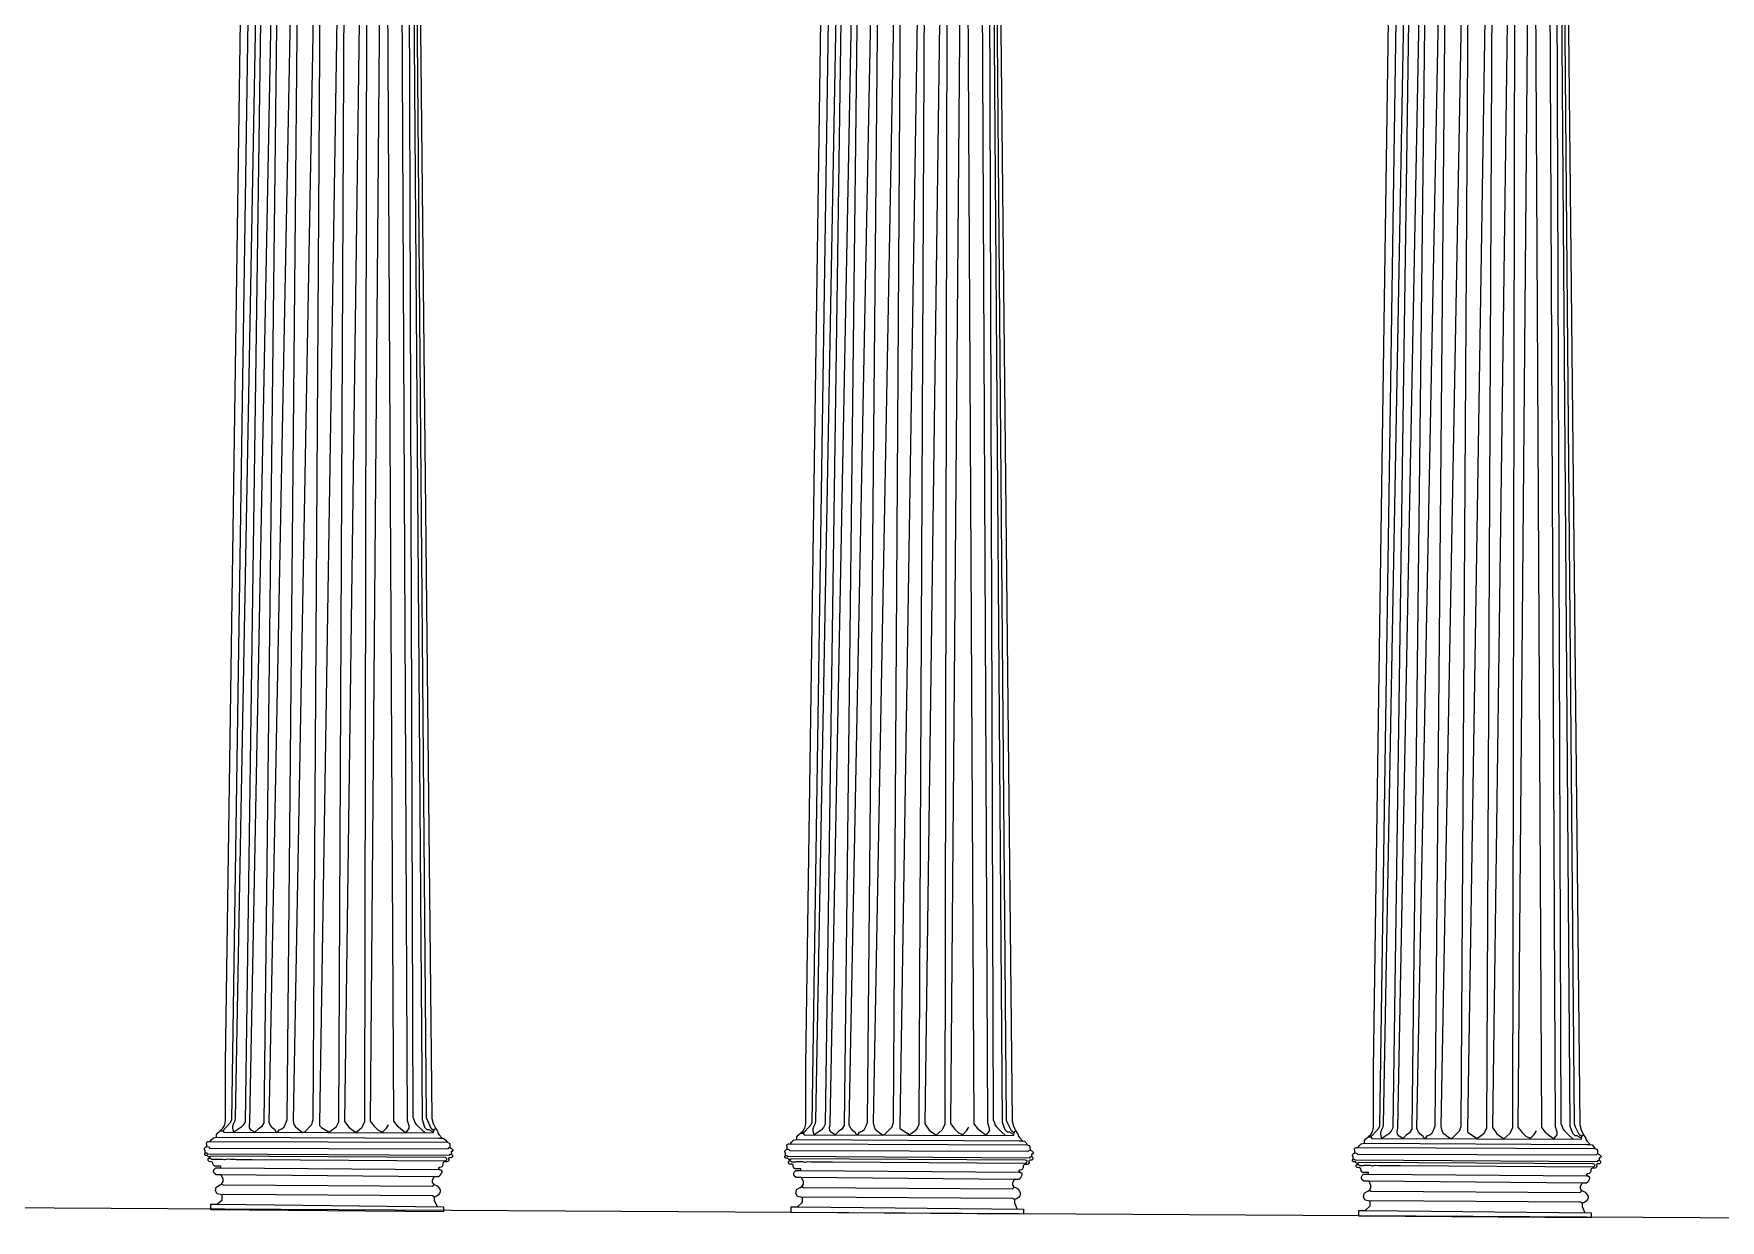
# Model space of a CAD drawing. Header units: millimetres. Extents: x 245 to 515, y 87 to 339.
# Drawn here: x 384.42 to 423.54, y 194.18 to 221.7 of the extents above; entities that cross this region are included whole.
import ezdxf

# ---------------------------------------------------------------- set-up
doc = ezdxf.new("R2010")
doc.units = ezdxf.units.MM
doc.layers.add('çziigi', color=10, linetype='Continuous')

msp = doc.modelspace()

# ---------------------------------------------------------------- linework, layer by layer
at = {"layer": 'çziigi'}
for p, q in [((388.869, 197.836), (389.343, 230.596)), ((389.515, 230.542), (389.012, 196.5)), ((389.103, 196.545), (389.731, 230.621)), ((389.804, 230.628), (389.323, 196.468)), ((389.435, 196.461), (390.088, 230.611)), ((390.152, 230.62), (389.758, 196.442)), ((389.88, 196.448), (390.542, 230.614)), ((390.302, 196.518), (390.609, 230.619)), ((391.055, 230.608), (390.436, 196.497)), ((390.901, 196.507), (391.116, 230.611)), ((391.582, 230.575), (391.054, 196.426)), ((391.5, 196.466), (391.663, 230.556)), ((392.085, 230.565), (391.634, 196.474)), ((392.105, 196.468), (392.161, 230.559)), ((392.511, 230.57), (392.224, 196.483)), ((392.586, 230.563), (392.769, 196.478)), ((393.093, 196.491), (392.929, 230.559)), ((393.1, 230.549), (393.218, 196.573)), ((393.176, 230.561), (393.428, 196.517)), ((393.53, 196.554), (393.246, 230.557)), ((393.305, 230.565), (393.654, 196.538)), ((402.329, 197.777), (402.803, 230.537)), ((402.976, 230.483), (402.472, 196.441)), ((402.564, 196.486), (403.191, 230.562)), ((403.264, 230.569), (402.783, 196.409)), ((402.895, 196.402), (403.548, 230.552)), ((403.612, 230.561), (403.219, 196.383)), ((403.34, 196.389), (404.002, 230.555)), ((403.763, 196.459), (404.07, 230.56)), ((404.515, 230.549), (403.897, 196.438)), ((404.362, 196.448), (404.576, 230.552)), ((405.043, 230.516), (404.514, 196.367)), ((404.961, 196.407), (405.123, 230.497)), ((405.546, 230.506), (405.095, 196.415)), ((405.565, 196.409), (405.621, 230.5)), ((405.971, 230.511), (405.684, 196.424)), ((406.046, 230.504), (406.229, 196.419)), ((406.554, 196.432), (406.389, 230.5)), ((406.561, 230.49), (406.678, 196.514)), ((406.636, 230.502), (406.888, 196.458)), ((406.99, 196.495), (406.707, 230.498)), ((406.766, 230.506), (407.114, 196.479)), ((415.497, 197.692), (415.971, 230.452)), ((415.731, 196.401), (416.359, 230.477)), ((416.432, 230.485), (415.951, 196.324)), ((416.063, 196.317), (416.715, 230.467)), ((416.78, 230.476), (416.386, 196.298)), ((416.508, 196.304), (417.169, 230.47)), ((416.93, 196.374), (417.237, 230.475)), ((417.683, 230.464), (417.064, 196.353)), ((417.529, 196.363), (417.744, 230.467)), ((418.21, 230.431), (417.681, 196.282)), ((416.143, 230.398), (415.64, 196.356)), ((418.128, 196.322), (418.29, 230.413)), ((418.713, 230.422), (418.262, 196.33)), ((418.733, 196.324), (418.789, 230.415)), ((419.139, 230.426), (418.851, 196.339)), ((419.214, 230.419), (419.397, 196.334)), ((419.721, 196.347), (419.557, 230.415)), ((419.728, 230.405), (419.846, 196.429)), ((419.804, 230.417), (420.056, 196.373)), ((420.158, 196.41), (419.874, 230.413)), ((419.933, 230.422), (420.282, 196.394)), ((388.869, 196.5), (388.869, 197.836)), ((402.329, 196.441), (402.329, 197.777)), ((415.497, 196.356), (415.497, 197.692)), ((388.971, 196.43), (388.807, 196.259)), ((388.848, 196.377), (388.863, 196.438)), ((388.863, 196.438), (388.869, 196.5)), ((389.012, 196.5), (388.971, 196.43)), ((389.038, 196.37), (389.062, 196.431)), ((389.062, 196.431), (389.095, 196.492)), ((389.095, 196.492), (389.103, 196.545)), ((389.323, 196.468), (389.279, 196.389)), ((389.423, 196.383), (389.435, 196.461)), ((389.758, 196.442), (389.705, 196.349)), ((389.913, 196.379), (389.88, 196.448)), ((390.233, 196.351), (390.27, 196.431)), ((390.27, 196.431), (390.302, 196.518)), ((390.436, 196.497), (390.454, 196.402)), ((390.454, 196.402), (390.491, 196.347)), ((390.707, 196.236), (390.872, 196.405)), ((390.872, 196.405), (390.889, 196.463)), ((390.889, 196.463), (390.901, 196.507)), ((391.054, 196.426), (391.054, 196.38)), ((391.447, 196.355), (391.5, 196.466)), ((391.634, 196.474), (391.735, 196.332)), ((392.034, 196.336), (392.105, 196.468)), ((392.224, 196.483), (392.32, 196.362)), ((392.602, 196.318), (392.649, 196.396)), ((392.769, 196.478), (392.852, 196.369)), ((393.13, 196.37), (393.093, 196.491)), ((393.218, 196.573), (393.249, 196.499)), ((393.249, 196.499), (393.262, 196.447)), ((393.262, 196.447), (393.291, 196.404)), ((393.291, 196.404), (393.421, 196.282)), ((393.428, 196.517), (393.489, 196.344)), ((393.56, 196.486), (393.53, 196.554)), ((393.641, 196.311), (393.56, 196.486)), ((393.654, 196.538), (393.689, 196.424)), ((393.689, 196.424), (393.745, 196.305)), ((402.323, 196.379), (402.329, 196.441)), ((402.472, 196.441), (402.432, 196.372)), ((402.522, 196.372), (402.556, 196.434)), ((402.556, 196.434), (402.564, 196.486)), ((402.783, 196.409), (402.739, 196.33)), ((402.884, 196.324), (402.895, 196.402)), ((403.73, 196.372), (403.763, 196.459)), ((403.897, 196.438), (403.914, 196.343)), ((404.333, 196.346), (404.349, 196.404)), ((404.349, 196.404), (404.362, 196.448)), ((404.907, 196.296), (404.961, 196.407)), ((405.095, 196.415), (405.196, 196.273)), ((405.494, 196.277), (405.565, 196.409)), ((405.684, 196.424), (405.78, 196.303)), ((406.229, 196.419), (406.312, 196.31)), ((406.591, 196.311), (406.554, 196.432)), ((406.678, 196.514), (406.709, 196.44)), ((406.709, 196.44), (406.722, 196.388)), ((406.888, 196.458), (406.949, 196.285)), ((407.02, 196.427), (406.99, 196.495)), ((407.101, 196.252), (407.02, 196.427)), ((407.114, 196.479), (407.15, 196.366)), ((415.723, 196.349), (415.731, 196.401)), ((419.846, 196.429), (419.877, 196.355)), ((420.187, 196.342), (420.158, 196.41)), ((420.282, 196.394), (420.317, 196.281)), ((388.434, 195.988), (388.443, 196)), ((388.443, 196), (388.457, 196.01)), ((388.457, 196.01), (388.474, 196.01)), ((388.474, 196.01), (394.008, 195.991)), ((388.516, 196.01), (388.539, 196.049)), ((388.539, 196.049), (388.589, 196.095)), ((388.589, 196.095), (388.661, 196.11)), ((388.661, 196.173), (388.691, 196.213)), ((388.661, 196.11), (388.661, 196.173)), ((388.661, 196.11), (393.821, 196.085)), ((388.691, 196.213), (388.745, 196.259)), ((388.745, 196.259), (388.81, 196.316)), ((388.745, 196.259), (388.807, 196.259)), ((388.807, 196.259), (388.83, 196.223)), ((388.81, 196.316), (388.848, 196.377)), ((388.83, 196.223), (393.689, 196.209)), ((389.038, 196.308), (389.038, 196.37)), ((389.061, 196.223), (389.038, 196.308)), ((389.227, 196.333), (389.061, 196.223)), ((389.279, 196.389), (389.227, 196.333)), ((389.43, 196.322), (389.423, 196.383)), ((389.469, 196.275), (389.43, 196.322)), ((389.549, 196.221), (389.469, 196.275)), ((389.627, 196.297), (389.549, 196.221)), ((389.705, 196.349), (389.627, 196.297)), ((389.964, 196.315), (389.913, 196.379)), ((390.021, 196.272), (389.964, 196.315)), ((390.049, 196.22), (390.021, 196.272)), ((390.049, 196.22), (390.093, 196.244)), ((390.093, 196.244), (390.114, 196.281)), ((390.114, 196.281), (390.179, 196.304)), ((390.179, 196.304), (390.233, 196.351)), ((390.491, 196.347), (390.659, 196.218)), ((390.659, 196.218), (390.707, 196.236)), ((391.054, 196.38), (391.095, 196.336)), ((391.095, 196.336), (391.233, 196.251)), ((391.233, 196.251), (391.259, 196.216)), ((391.259, 196.216), (391.375, 196.302)), ((391.375, 196.302), (391.447, 196.355)), ((391.735, 196.332), (391.894, 196.215)), ((391.894, 196.215), (392.034, 196.336)), ((392.32, 196.362), (392.41, 196.272)), ((392.41, 196.272), (392.512, 196.226)), ((392.512, 196.226), (392.602, 196.318)), ((392.852, 196.369), (392.962, 196.283)), ((392.962, 196.283), (393.056, 196.211)), ((393.056, 196.211), (393.13, 196.308)), ((393.13, 196.308), (393.13, 196.37)), ((393.421, 196.282), (393.504, 196.21)), ((393.489, 196.344), (393.538, 196.289)), ((393.538, 196.289), (393.585, 196.289)), ((393.585, 196.289), (393.694, 196.226)), ((393.705, 196.259), (393.641, 196.311)), ((393.689, 196.209), (393.705, 196.259)), ((393.705, 196.259), (393.721, 196.305)), ((393.721, 196.305), (393.745, 196.305)), ((393.745, 196.305), (393.777, 196.262)), ((393.777, 196.262), (393.798, 196.233)), ((393.798, 196.233), (393.798, 196.199)), ((393.798, 196.199), (393.827, 196.163)), ((393.821, 196.085), (393.896, 196.085)), ((393.827, 196.163), (393.896, 196.085)), ((393.896, 196.085), (393.942, 196.072)), ((393.942, 196.072), (393.979, 196.037)), ((393.979, 196.037), (394.008, 195.991)), ((402, 195.99), (402.049, 196.036)), ((402.049, 196.036), (402.122, 196.051)), ((402.122, 196.114), (402.151, 196.154)), ((402.122, 196.051), (402.122, 196.114)), ((402.122, 196.051), (407.282, 196.026)), ((402.151, 196.154), (402.205, 196.2)), ((402.205, 196.2), (402.271, 196.257)), ((402.205, 196.2), (402.268, 196.2)), ((402.432, 196.372), (402.268, 196.2)), ((402.268, 196.2), (402.29, 196.165)), ((402.271, 196.257), (402.308, 196.319)), ((402.29, 196.165), (407.149, 196.151)), ((402.308, 196.319), (402.323, 196.379)), ((402.498, 196.311), (402.522, 196.372)), ((402.498, 196.249), (402.498, 196.311)), ((402.521, 196.164), (402.498, 196.249)), ((402.688, 196.274), (402.521, 196.164)), ((402.739, 196.33), (402.688, 196.274)), ((402.891, 196.263), (402.884, 196.324)), ((402.93, 196.216), (402.891, 196.263)), ((403.009, 196.163), (402.93, 196.216)), ((403.087, 196.239), (403.009, 196.163)), ((403.165, 196.291), (403.087, 196.239)), ((403.219, 196.383), (403.165, 196.291)), ((403.373, 196.32), (403.34, 196.389)), ((403.424, 196.256), (403.373, 196.32)), ((403.481, 196.213), (403.424, 196.256)), ((403.509, 196.161), (403.481, 196.213)), ((403.509, 196.161), (403.553, 196.185)), ((403.553, 196.185), (403.575, 196.223)), ((403.575, 196.223), (403.639, 196.245)), ((403.639, 196.245), (403.694, 196.292)), ((403.694, 196.292), (403.73, 196.372)), ((403.914, 196.343), (403.951, 196.289)), ((403.951, 196.289), (404.12, 196.159)), ((404.12, 196.159), (404.167, 196.177)), ((404.167, 196.177), (404.333, 196.346)), ((404.514, 196.367), (404.514, 196.321)), ((404.514, 196.321), (404.555, 196.277)), ((404.555, 196.277), (404.694, 196.192)), ((404.694, 196.192), (404.719, 196.158)), ((404.719, 196.158), (404.836, 196.243)), ((404.836, 196.243), (404.907, 196.296)), ((405.196, 196.273), (405.354, 196.156)), ((405.354, 196.156), (405.494, 196.277)), ((405.78, 196.303), (405.87, 196.213)), ((405.87, 196.213), (405.972, 196.167)), ((405.972, 196.167), (406.062, 196.259)), ((406.062, 196.259), (406.109, 196.337)), ((406.312, 196.31), (406.423, 196.225)), ((406.423, 196.225), (406.517, 196.152)), ((406.517, 196.152), (406.591, 196.249)), ((406.591, 196.249), (406.591, 196.311)), ((406.722, 196.388), (406.752, 196.345)), ((406.752, 196.345), (406.881, 196.223)), ((406.881, 196.223), (406.964, 196.151)), ((406.949, 196.285), (406.998, 196.23)), ((406.998, 196.23), (407.045, 196.23)), ((407.045, 196.23), (407.155, 196.167)), ((407.165, 196.2), (407.101, 196.252)), ((407.149, 196.151), (407.165, 196.2)), ((407.15, 196.366), (407.206, 196.246)), ((407.165, 196.2), (407.181, 196.246)), ((407.181, 196.246), (407.206, 196.246)), ((407.206, 196.246), (407.237, 196.203)), ((407.237, 196.203), (407.259, 196.174)), ((407.259, 196.174), (407.259, 196.141)), ((407.259, 196.141), (407.287, 196.104)), ((407.282, 196.026), (407.356, 196.026)), ((407.287, 196.104), (407.356, 196.026)), ((407.356, 196.026), (407.403, 196.013)), ((407.403, 196.013), (407.439, 195.978)), ((415.289, 196.03), (415.319, 196.069)), ((415.289, 195.966), (415.289, 196.03)), ((415.319, 196.069), (415.372, 196.115)), ((415.372, 196.115), (415.438, 196.172)), ((415.372, 196.115), (415.435, 196.115)), ((415.599, 196.287), (415.435, 196.115)), ((415.435, 196.115), (415.458, 196.08)), ((415.438, 196.172), (415.476, 196.234)), ((415.458, 196.08), (420.317, 196.066)), ((415.476, 196.234), (415.491, 196.295)), ((415.491, 196.295), (415.497, 196.356)), ((415.64, 196.356), (415.599, 196.287)), ((415.666, 196.226), (415.69, 196.287)), ((415.666, 196.164), (415.666, 196.226)), ((415.689, 196.079), (415.666, 196.164)), ((415.855, 196.189), (415.689, 196.079)), ((415.69, 196.287), (415.723, 196.349)), ((415.907, 196.246), (415.855, 196.189)), ((415.951, 196.324), (415.907, 196.246)), ((416.051, 196.239), (416.063, 196.317)), ((416.058, 196.179), (416.051, 196.239)), ((416.097, 196.131), (416.058, 196.179)), ((416.177, 196.078), (416.097, 196.131)), ((416.254, 196.154), (416.177, 196.078)), ((416.333, 196.206), (416.254, 196.154)), ((416.386, 196.298), (416.333, 196.206)), ((416.541, 196.235), (416.508, 196.304)), ((416.592, 196.171), (416.541, 196.235)), ((416.649, 196.128), (416.592, 196.171)), ((416.677, 196.076), (416.649, 196.128)), ((416.677, 196.076), (416.721, 196.1)), ((416.721, 196.1), (416.742, 196.138)), ((416.742, 196.138), (416.807, 196.16)), ((416.807, 196.16), (416.861, 196.207)), ((416.861, 196.207), (416.898, 196.288)), ((416.898, 196.288), (416.93, 196.374)), ((417.064, 196.353), (417.082, 196.258)), ((417.082, 196.258), (417.119, 196.204)), ((417.119, 196.204), (417.287, 196.075)), ((417.287, 196.075), (417.335, 196.092)), ((417.335, 196.092), (417.5, 196.261)), ((417.5, 196.261), (417.517, 196.319)), ((417.517, 196.319), (417.529, 196.363)), ((417.681, 196.282), (417.681, 196.236)), ((417.681, 196.236), (417.723, 196.192)), ((417.723, 196.192), (417.861, 196.108)), ((417.861, 196.108), (417.887, 196.073)), ((417.887, 196.073), (418.003, 196.158)), ((418.003, 196.158), (418.075, 196.211)), ((418.075, 196.211), (418.128, 196.322)), ((418.262, 196.33), (418.363, 196.188)), ((418.363, 196.188), (418.522, 196.071)), ((418.522, 196.071), (418.662, 196.192)), ((418.662, 196.192), (418.733, 196.324)), ((418.851, 196.339), (418.948, 196.218)), ((418.948, 196.218), (419.038, 196.128)), ((419.038, 196.128), (419.139, 196.082)), ((419.139, 196.082), (419.23, 196.174)), ((419.23, 196.174), (419.277, 196.253)), ((419.397, 196.334), (419.48, 196.225)), ((419.48, 196.225), (419.59, 196.14)), ((419.59, 196.14), (419.684, 196.068)), ((419.684, 196.068), (419.758, 196.164)), ((419.758, 196.226), (419.721, 196.347)), ((419.758, 196.164), (419.758, 196.226)), ((419.877, 196.355), (419.89, 196.303)), ((419.89, 196.303), (419.919, 196.261)), ((419.919, 196.261), (420.049, 196.138)), ((420.049, 196.138), (420.132, 196.066)), ((420.056, 196.373), (420.117, 196.2)), ((420.117, 196.2), (420.166, 196.145)), ((420.166, 196.145), (420.213, 196.145)), ((420.269, 196.167), (420.187, 196.342)), ((420.213, 196.145), (420.322, 196.083)), ((420.333, 196.115), (420.269, 196.167)), ((420.317, 196.281), (420.373, 196.162)), ((420.317, 196.066), (420.333, 196.115)), ((420.333, 196.115), (420.348, 196.162)), ((420.348, 196.162), (420.373, 196.162)), ((420.373, 196.162), (420.405, 196.119)), ((420.405, 196.119), (420.426, 196.089)), ((420.426, 196.089), (420.426, 196.056)), ((420.426, 196.056), (420.455, 196.019)), ((420.455, 196.019), (420.524, 195.942)), ((388.384, 195.842), (388.391, 195.86)), ((388.384, 195.818), (388.384, 195.842)), ((388.398, 195.809), (388.384, 195.818)), ((388.387, 195.722), (388.398, 195.743)), ((388.387, 195.696), (388.387, 195.722)), ((388.406, 195.682), (388.387, 195.696)), ((388.391, 195.86), (388.409, 195.876)), ((388.398, 195.743), (388.398, 195.809)), ((388.398, 195.743), (388.419, 195.743)), ((388.428, 195.682), (388.406, 195.682)), ((388.409, 195.876), (388.438, 195.891)), ((388.419, 195.743), (388.426, 195.743)), ((388.426, 195.743), (388.447, 195.726)), ((388.447, 195.682), (388.428, 195.682)), ((388.429, 195.972), (388.434, 195.988)), ((388.429, 195.96), (388.429, 195.972)), ((388.438, 195.945), (388.429, 195.96)), ((388.438, 195.891), (388.438, 195.945)), ((388.438, 195.891), (388.475, 195.885)), ((388.447, 195.726), (394.064, 195.691)), ((388.462, 195.669), (388.447, 195.682)), ((388.473, 195.653), (388.462, 195.669)), ((388.47, 195.601), (388.487, 195.619)), ((388.498, 195.653), (388.473, 195.653)), ((388.475, 195.885), (388.5, 195.857)), ((388.487, 195.619), (388.512, 195.619)), ((388.514, 195.653), (388.498, 195.653)), ((388.498, 195.653), (388.498, 195.619)), ((388.5, 195.857), (394.038, 195.84)), ((388.512, 195.619), (388.536, 195.603)), ((388.528, 195.669), (388.514, 195.653)), ((393.97, 195.638), (388.528, 195.669)), ((393.991, 195.623), (393.97, 195.638)), ((394.003, 195.608), (393.991, 195.623)), ((394.008, 195.991), (394.049, 195.976)), ((394.038, 195.84), (394.05, 195.858)), ((394.058, 195.628), (394.044, 195.62)), ((394.044, 195.62), (394.044, 195.603)), ((394.049, 195.976), (394.071, 195.955)), ((394.05, 195.858), (394.066, 195.868)), ((394.068, 195.633), (394.058, 195.628)), ((394.064, 195.691), (394.085, 195.712)), ((394.066, 195.868), (394.076, 195.868)), ((394.089, 195.633), (394.068, 195.633)), ((394.071, 195.955), (394.071, 195.936)), ((394.071, 195.936), (394.071, 195.868)), ((394.076, 195.868), (394.096, 195.857)), ((394.085, 195.712), (394.096, 195.717)), ((394.099, 195.633), (394.089, 195.633)), ((394.096, 195.857), (394.112, 195.848)), ((394.096, 195.717), (394.109, 195.717)), ((394.111, 195.634), (394.099, 195.633)), ((394.126, 195.774), (394.106, 195.774)), ((394.106, 195.774), (394.109, 195.717)), ((394.109, 195.717), (394.119, 195.709)), ((394.124, 195.644), (394.111, 195.634)), ((394.112, 195.848), (394.123, 195.838)), ((394.119, 195.709), (394.13, 195.695)), ((394.123, 195.838), (394.134, 195.826)), ((394.135, 195.654), (394.124, 195.644)), ((394.137, 195.781), (394.126, 195.774)), ((394.13, 195.695), (394.135, 195.689)), ((394.134, 195.826), (394.145, 195.815)), ((394.135, 195.689), (394.135, 195.67)), ((394.135, 195.67), (394.135, 195.654)), ((394.149, 195.798), (394.137, 195.781)), ((394.145, 195.815), (394.149, 195.806)), ((394.149, 195.806), (394.149, 195.798)), ((401.844, 195.783), (401.851, 195.801)), ((401.844, 195.759), (401.844, 195.783)), ((401.858, 195.75), (401.844, 195.759)), ((401.847, 195.663), (401.858, 195.684)), ((401.847, 195.637), (401.847, 195.663)), ((401.866, 195.623), (401.847, 195.637)), ((401.851, 195.801), (401.87, 195.817)), ((401.858, 195.684), (401.858, 195.75)), ((401.858, 195.684), (401.879, 195.684)), ((401.888, 195.623), (401.866, 195.623)), ((401.87, 195.817), (401.899, 195.833)), ((401.879, 195.684), (401.887, 195.684)), ((401.887, 195.684), (401.908, 195.667)), ((401.908, 195.623), (401.888, 195.623)), ((401.89, 195.913), (401.894, 195.929)), ((401.89, 195.901), (401.89, 195.913)), ((401.899, 195.886), (401.89, 195.901)), ((401.894, 195.929), (401.903, 195.941)), ((401.899, 195.833), (401.899, 195.886)), ((401.899, 195.833), (401.935, 195.826)), ((401.903, 195.941), (401.918, 195.951)), ((401.908, 195.667), (407.524, 195.632)), ((401.923, 195.61), (401.908, 195.623)), ((401.918, 195.951), (401.934, 195.951)), ((401.934, 195.594), (401.923, 195.61)), ((401.934, 195.951), (407.468, 195.933)), ((401.935, 195.826), (401.961, 195.798)), ((401.961, 195.798), (407.498, 195.781)), ((401.989, 195.61), (401.974, 195.594)), ((401.976, 195.951), (402, 195.99)), ((407.43, 195.579), (401.989, 195.61)), ((407.439, 195.978), (407.468, 195.933)), ((407.468, 195.933), (407.509, 195.917)), ((407.498, 195.781), (407.511, 195.799)), ((407.509, 195.917), (407.531, 195.896)), ((407.511, 195.799), (407.527, 195.809)), ((407.524, 195.632), (407.545, 195.653)), ((407.527, 195.809), (407.536, 195.809)), ((407.531, 195.896), (407.531, 195.878)), ((407.531, 195.878), (407.532, 195.809)), ((407.536, 195.809), (407.557, 195.798)), ((407.545, 195.653), (407.557, 195.658)), ((407.557, 195.798), (407.573, 195.789)), ((407.557, 195.658), (407.569, 195.658)), ((407.586, 195.715), (407.567, 195.715)), ((407.567, 195.715), (407.569, 195.658)), ((407.569, 195.658), (407.579, 195.651)), ((407.573, 195.789), (407.583, 195.779)), ((407.579, 195.651), (407.591, 195.637)), ((407.583, 195.779), (407.595, 195.768)), ((407.597, 195.722), (407.586, 195.715)), ((407.591, 195.637), (407.596, 195.63)), ((407.595, 195.768), (407.605, 195.756)), ((407.596, 195.63), (407.596, 195.611)), ((407.596, 195.611), (407.596, 195.595)), ((407.61, 195.739), (407.597, 195.722)), ((407.605, 195.756), (407.61, 195.747)), ((407.61, 195.747), (407.61, 195.739)), ((415.012, 195.698), (415.019, 195.716)), ((415.012, 195.674), (415.012, 195.698)), ((415.026, 195.665), (415.012, 195.674)), ((415.019, 195.716), (415.037, 195.732)), ((415.026, 195.599), (415.026, 195.665)), ((415.037, 195.732), (415.066, 195.748)), ((415.057, 195.829), (415.062, 195.844)), ((415.057, 195.816), (415.057, 195.829)), ((415.066, 195.801), (415.057, 195.816)), ((415.062, 195.844), (415.071, 195.856)), ((415.066, 195.748), (415.066, 195.801)), ((415.066, 195.748), (415.103, 195.741)), ((415.071, 195.856), (415.085, 195.867)), ((415.085, 195.867), (415.102, 195.867)), ((415.102, 195.867), (420.636, 195.848)), ((415.103, 195.741), (415.128, 195.713)), ((415.128, 195.713), (420.666, 195.696)), ((415.144, 195.866), (415.167, 195.906)), ((415.167, 195.906), (415.217, 195.951)), ((415.217, 195.951), (415.289, 195.966)), ((415.289, 195.966), (420.449, 195.942)), ((420.449, 195.942), (420.524, 195.942)), ((420.524, 195.942), (420.57, 195.928)), ((420.57, 195.928), (420.606, 195.894)), ((420.606, 195.894), (420.636, 195.848)), ((420.636, 195.848), (420.677, 195.832)), ((420.666, 195.696), (420.678, 195.714)), ((420.677, 195.832), (420.699, 195.811)), ((420.678, 195.714), (420.694, 195.724)), ((420.694, 195.724), (420.704, 195.724)), ((420.699, 195.811), (420.699, 195.793)), ((420.699, 195.793), (420.699, 195.724)), ((420.704, 195.724), (420.724, 195.713)), ((420.724, 195.713), (420.74, 195.704)), ((420.754, 195.63), (420.734, 195.63)), ((420.734, 195.63), (420.736, 195.574)), ((420.74, 195.704), (420.751, 195.694)), ((420.751, 195.694), (420.762, 195.683)), ((420.765, 195.637), (420.754, 195.63)), ((420.762, 195.683), (420.773, 195.672)), ((420.777, 195.654), (420.765, 195.637)), ((420.773, 195.672), (420.777, 195.662)), ((420.777, 195.662), (420.777, 195.654)), ((388.47, 195.57), (388.47, 195.601)), ((388.493, 195.545), (388.47, 195.57)), ((388.546, 195.539), (388.493, 195.545)), ((388.536, 195.603), (388.547, 195.595)), ((388.574, 195.519), (388.546, 195.539)), ((388.547, 195.595), (388.594, 195.595)), ((388.574, 195.499), (388.574, 195.519)), ((388.582, 195.471), (388.574, 195.499)), ((388.599, 195.449), (388.582, 195.471)), ((388.591, 195.33), (388.611, 195.367)), ((388.591, 195.309), (388.591, 195.33)), ((388.604, 195.271), (388.591, 195.309)), ((388.594, 195.595), (388.64, 195.595)), ((388.615, 195.434), (388.599, 195.449)), ((388.65, 195.233), (388.604, 195.271)), ((388.611, 195.367), (388.642, 195.397)), ((388.759, 195.434), (388.615, 195.434)), ((388.64, 195.595), (388.665, 195.6)), ((388.642, 195.397), (388.759, 195.397)), ((388.77, 195.233), (388.65, 195.233)), ((388.665, 195.6), (388.709, 195.6)), ((388.709, 195.6), (388.768, 195.6)), ((388.759, 195.397), (388.759, 195.434)), ((388.759, 195.397), (393.82, 195.356)), ((388.768, 195.6), (388.795, 195.6)), ((388.814, 195.131), (388.77, 195.233)), ((393.701, 195.187), (388.77, 195.233)), ((388.795, 195.6), (388.832, 195.591)), ((388.832, 195.591), (388.856, 195.591)), ((388.856, 195.591), (388.883, 195.596)), ((388.883, 195.596), (388.915, 195.603)), ((388.915, 195.603), (388.985, 195.599)), ((388.985, 195.599), (389.069, 195.599)), ((389.069, 195.599), (389.088, 195.599)), ((389.088, 195.599), (389.116, 195.594)), ((389.116, 195.594), (389.176, 195.594)), ((389.176, 195.594), (389.491, 195.594)), ((389.491, 195.594), (393.969, 195.562)), ((393.813, 195.396), (393.811, 195.386)), ((393.811, 195.386), (393.818, 195.377)), ((393.824, 195.405), (393.813, 195.396)), ((393.818, 195.377), (393.833, 195.367)), ((393.82, 195.356), (393.87, 195.343)), ((393.841, 195.405), (393.824, 195.405)), ((393.833, 195.367), (393.86, 195.346)), ((393.875, 195.412), (393.841, 195.405)), ((393.868, 195.259), (393.841, 195.212)), ((393.885, 195.288), (393.868, 195.259)), ((393.87, 195.343), (393.885, 195.317)), ((393.888, 195.419), (393.875, 195.412)), ((393.885, 195.317), (393.885, 195.288)), ((393.897, 195.431), (393.888, 195.419)), ((393.907, 195.444), (393.897, 195.431)), ((393.913, 195.461), (393.907, 195.444)), ((393.92, 195.516), (393.913, 195.499)), ((393.913, 195.499), (393.913, 195.481)), ((393.913, 195.481), (393.913, 195.461)), ((393.951, 195.535), (393.92, 195.516)), ((394.003, 195.535), (393.951, 195.535)), ((393.969, 195.562), (393.994, 195.579)), ((393.994, 195.579), (394.003, 195.592)), ((394.003, 195.592), (394.003, 195.608)), ((394.026, 195.542), (394.003, 195.535)), ((394.04, 195.557), (394.026, 195.542)), ((394.048, 195.568), (394.04, 195.557)), ((394.044, 195.603), (394.048, 195.582)), ((394.048, 195.582), (394.048, 195.568)), ((401.931, 195.542), (401.947, 195.56)), ((401.931, 195.511), (401.931, 195.542)), ((401.953, 195.486), (401.931, 195.511)), ((401.958, 195.594), (401.934, 195.594)), ((401.947, 195.56), (401.972, 195.56)), ((402.007, 195.48), (401.953, 195.486)), ((401.974, 195.594), (401.958, 195.594)), ((401.958, 195.594), (401.958, 195.56)), ((401.972, 195.56), (401.996, 195.544)), ((401.996, 195.544), (402.008, 195.536)), ((402.035, 195.46), (402.007, 195.48)), ((402.008, 195.536), (402.054, 195.536)), ((402.035, 195.44), (402.035, 195.46)), ((402.042, 195.412), (402.035, 195.44)), ((402.059, 195.39), (402.042, 195.412)), ((402.051, 195.271), (402.072, 195.308)), ((402.051, 195.25), (402.051, 195.271)), ((402.064, 195.212), (402.051, 195.25)), ((402.054, 195.536), (402.1, 195.536)), ((402.075, 195.375), (402.059, 195.39)), ((402.072, 195.308), (402.102, 195.338)), ((402.219, 195.375), (402.075, 195.375)), ((402.1, 195.536), (402.125, 195.541)), ((402.102, 195.338), (402.219, 195.338)), ((402.125, 195.541), (402.169, 195.541)), ((402.169, 195.541), (402.228, 195.541)), ((402.219, 195.338), (402.219, 195.375)), ((402.219, 195.338), (407.281, 195.297)), ((402.228, 195.541), (402.256, 195.541)), ((402.256, 195.541), (402.292, 195.532)), ((402.292, 195.532), (402.316, 195.532)), ((402.316, 195.532), (402.343, 195.537)), ((402.343, 195.537), (402.376, 195.544)), ((402.376, 195.544), (402.446, 195.54)), ((402.446, 195.54), (402.529, 195.54)), ((402.529, 195.54), (402.548, 195.54)), ((402.548, 195.54), (402.577, 195.535)), ((402.577, 195.535), (402.636, 195.535)), ((402.636, 195.535), (402.951, 195.535)), ((402.951, 195.535), (407.429, 195.503)), ((407.274, 195.337), (407.271, 195.327)), ((407.271, 195.327), (407.278, 195.318)), ((407.284, 195.346), (407.274, 195.337)), ((407.278, 195.318), (407.293, 195.308)), ((407.281, 195.297), (407.331, 195.284)), ((407.301, 195.346), (407.284, 195.346)), ((407.293, 195.308), (407.321, 195.287)), ((407.335, 195.353), (407.301, 195.346)), ((407.345, 195.229), (407.328, 195.2)), ((407.331, 195.284), (407.345, 195.258)), ((407.348, 195.36), (407.335, 195.353)), ((407.345, 195.258), (407.345, 195.229)), ((407.357, 195.372), (407.348, 195.36)), ((407.367, 195.385), (407.357, 195.372)), ((407.374, 195.402), (407.367, 195.385)), ((407.38, 195.457), (407.374, 195.44)), ((407.374, 195.44), (407.374, 195.422)), ((407.374, 195.422), (407.374, 195.402)), ((407.411, 195.476), (407.38, 195.457)), ((407.464, 195.476), (407.411, 195.476)), ((407.429, 195.503), (407.454, 195.52)), ((407.452, 195.564), (407.43, 195.579)), ((407.464, 195.549), (407.452, 195.564)), ((407.454, 195.52), (407.464, 195.533)), ((407.464, 195.533), (407.464, 195.549)), ((407.486, 195.483), (407.464, 195.476)), ((407.5, 195.498), (407.486, 195.483)), ((407.509, 195.509), (407.5, 195.498)), ((407.518, 195.569), (407.504, 195.562)), ((407.504, 195.562), (407.504, 195.544)), ((407.504, 195.544), (407.509, 195.523)), ((407.509, 195.523), (407.509, 195.509)), ((407.529, 195.574), (407.518, 195.569)), ((407.549, 195.574), (407.529, 195.574)), ((407.56, 195.574), (407.549, 195.574)), ((407.571, 195.575), (407.56, 195.574)), ((407.584, 195.585), (407.571, 195.575)), ((407.596, 195.595), (407.584, 195.585)), ((415.015, 195.578), (415.026, 195.599)), ((415.015, 195.553), (415.015, 195.578)), ((415.034, 195.538), (415.015, 195.553)), ((415.026, 195.599), (415.046, 195.599)), ((415.055, 195.538), (415.034, 195.538)), ((415.046, 195.599), (415.054, 195.599)), ((415.054, 195.599), (415.075, 195.582)), ((415.075, 195.538), (415.055, 195.538)), ((415.075, 195.582), (420.692, 195.548)), ((415.09, 195.526), (415.075, 195.538)), ((415.101, 195.509), (415.09, 195.526)), ((415.098, 195.457), (415.114, 195.475)), ((415.098, 195.426), (415.098, 195.457)), ((415.121, 195.402), (415.098, 195.426)), ((415.126, 195.509), (415.101, 195.509)), ((415.114, 195.475), (415.14, 195.475)), ((415.174, 195.395), (415.121, 195.402)), ((415.142, 195.509), (415.126, 195.509)), ((415.126, 195.509), (415.126, 195.475)), ((415.14, 195.475), (415.163, 195.459)), ((415.156, 195.525), (415.142, 195.509)), ((420.597, 195.494), (415.156, 195.525)), ((415.163, 195.459), (415.175, 195.451)), ((415.202, 195.375), (415.174, 195.395)), ((415.175, 195.451), (415.222, 195.451)), ((415.202, 195.355), (415.202, 195.375)), ((415.21, 195.328), (415.202, 195.355)), ((415.227, 195.305), (415.21, 195.328)), ((415.219, 195.186), (415.239, 195.223)), ((415.222, 195.451), (415.268, 195.451)), ((415.242, 195.29), (415.227, 195.305)), ((415.239, 195.223), (415.27, 195.253)), ((415.387, 195.29), (415.242, 195.29)), ((415.268, 195.451), (415.293, 195.456)), ((415.27, 195.253), (415.387, 195.253)), ((415.293, 195.456), (415.337, 195.456)), ((415.337, 195.456), (415.395, 195.456)), ((415.387, 195.253), (415.387, 195.29)), ((415.387, 195.253), (420.448, 195.212)), ((415.395, 195.456), (415.423, 195.456)), ((415.423, 195.456), (415.46, 195.447)), ((415.46, 195.447), (415.483, 195.447)), ((415.483, 195.447), (415.51, 195.453)), ((415.51, 195.453), (415.543, 195.459)), ((415.543, 195.459), (415.613, 195.455)), ((415.613, 195.455), (415.697, 195.455)), ((415.697, 195.455), (415.716, 195.455)), ((415.716, 195.455), (415.744, 195.45)), ((415.744, 195.45), (415.804, 195.45)), ((415.804, 195.45), (416.119, 195.45)), ((416.119, 195.45), (420.597, 195.418)), ((420.441, 195.252), (420.439, 195.242)), ((420.439, 195.242), (420.446, 195.234)), ((420.452, 195.262), (420.441, 195.252)), ((420.446, 195.234), (420.46, 195.223)), ((420.469, 195.262), (420.452, 195.262)), ((420.46, 195.223), (420.488, 195.202)), ((420.502, 195.268), (420.469, 195.262)), ((420.515, 195.276), (420.502, 195.268)), ((420.525, 195.287), (420.515, 195.276)), ((420.535, 195.3), (420.525, 195.287)), ((420.541, 195.318), (420.535, 195.3)), ((420.548, 195.373), (420.541, 195.355)), ((420.541, 195.355), (420.541, 195.338)), ((420.541, 195.338), (420.541, 195.318)), ((420.579, 195.391), (420.548, 195.373)), ((420.631, 195.391), (420.579, 195.391)), ((420.619, 195.479), (420.597, 195.494)), ((420.597, 195.418), (420.622, 195.436)), ((420.631, 195.464), (420.619, 195.479)), ((420.622, 195.436), (420.631, 195.449)), ((420.631, 195.449), (420.631, 195.464)), ((420.653, 195.399), (420.631, 195.391)), ((420.668, 195.413), (420.653, 195.399)), ((420.676, 195.425), (420.668, 195.413)), ((420.686, 195.485), (420.672, 195.477)), ((420.672, 195.477), (420.672, 195.459)), ((420.672, 195.459), (420.676, 195.438)), ((420.676, 195.438), (420.676, 195.425)), ((420.696, 195.489), (420.686, 195.485)), ((420.692, 195.548), (420.713, 195.568)), ((420.717, 195.489), (420.696, 195.489)), ((420.713, 195.568), (420.724, 195.574)), ((420.727, 195.489), (420.717, 195.489)), ((420.724, 195.574), (420.736, 195.574)), ((420.739, 195.49), (420.727, 195.489)), ((420.736, 195.574), (420.747, 195.566)), ((420.752, 195.501), (420.739, 195.49)), ((420.747, 195.566), (420.758, 195.552)), ((420.763, 195.51), (420.752, 195.501)), ((420.758, 195.552), (420.763, 195.545)), ((420.763, 195.545), (420.763, 195.526)), ((420.763, 195.526), (420.763, 195.51)), ((294.932, 194.992), (434.35, 194.182)), ((388.64, 194.861), (388.657, 194.946)), ((388.676, 194.792), (388.64, 194.861)), ((388.658, 194.951), (388.74, 195.003)), ((388.74, 195.003), (388.778, 195.022)), ((388.778, 195.022), (388.814, 195.081)), ((388.778, 195.022), (388.818, 195.003)), ((388.814, 195.081), (388.814, 195.131)), ((388.818, 195.003), (393.667, 194.973)), ((393.667, 194.973), (393.689, 194.991)), ((393.671, 195.11), (393.701, 195.179)), ((393.671, 195.056), (393.671, 195.11)), ((393.707, 195.013), (393.671, 195.056)), ((393.689, 194.991), (393.707, 195.013)), ((393.757, 195.187), (393.701, 195.187)), ((393.701, 195.187), (393.701, 195.179)), ((393.707, 195.013), (393.781, 194.978)), ((393.81, 195.187), (393.757, 195.187)), ((393.781, 194.978), (393.83, 194.919)), ((393.841, 195.212), (393.81, 195.187)), ((393.83, 194.919), (393.847, 194.88)), ((393.847, 194.842), (393.834, 194.804)), ((393.847, 194.88), (393.847, 194.842)), ((402.111, 195.174), (402.064, 195.212)), ((402.1, 194.802), (402.117, 194.888)), ((402.231, 195.174), (402.111, 195.174)), ((402.118, 194.892), (402.2, 194.944)), ((402.2, 194.944), (402.239, 194.963)), ((402.274, 195.072), (402.231, 195.174)), ((407.162, 195.128), (402.231, 195.174)), ((402.239, 194.963), (402.274, 195.022)), ((402.239, 194.963), (402.279, 194.944)), ((402.274, 195.022), (402.274, 195.072)), ((402.279, 194.944), (407.127, 194.914)), ((407.127, 194.914), (407.149, 194.933)), ((407.132, 195.051), (407.162, 195.12)), ((407.132, 194.998), (407.132, 195.051)), ((407.167, 194.954), (407.132, 194.998)), ((407.149, 194.933), (407.167, 194.954)), ((407.218, 195.128), (407.162, 195.128)), ((407.162, 195.128), (407.162, 195.12)), ((407.167, 194.954), (407.241, 194.919)), ((407.27, 195.128), (407.218, 195.128)), ((407.241, 194.919), (407.29, 194.86)), ((407.302, 195.153), (407.27, 195.128)), ((407.29, 194.86), (407.307, 194.821)), ((407.328, 195.2), (407.302, 195.153)), ((415.219, 195.165), (415.219, 195.186)), ((415.232, 195.128), (415.219, 195.165)), ((415.278, 195.09), (415.232, 195.128)), ((415.398, 195.09), (415.278, 195.09)), ((415.286, 194.808), (415.368, 194.859)), ((415.368, 194.859), (415.406, 194.878)), ((415.441, 194.987), (415.398, 195.09)), ((420.329, 195.043), (415.398, 195.09)), ((415.406, 194.878), (415.441, 194.937)), ((415.406, 194.878), (415.446, 194.859)), ((415.441, 194.937), (415.441, 194.987)), ((415.446, 194.859), (420.295, 194.829)), ((420.295, 194.829), (420.317, 194.848)), ((420.299, 194.967), (420.329, 195.036)), ((420.299, 194.913), (420.299, 194.967)), ((420.334, 194.869), (420.299, 194.913)), ((420.317, 194.848), (420.334, 194.869)), ((420.385, 195.043), (420.329, 195.043)), ((420.329, 195.043), (420.329, 195.036)), ((420.334, 194.869), (420.408, 194.835)), ((420.437, 195.043), (420.385, 195.043)), ((420.408, 194.835), (420.458, 194.775)), ((420.469, 195.069), (420.437, 195.043)), ((420.448, 195.212), (420.498, 195.199)), ((420.496, 195.115), (420.469, 195.069)), ((420.512, 195.144), (420.496, 195.115)), ((420.498, 195.199), (420.512, 195.173)), ((420.512, 195.173), (420.512, 195.144)), ((388.529, 194.424), (388.529, 194.554)), ((388.529, 194.554), (388.709, 194.552)), ((388.795, 194.769), (388.676, 194.792)), ((388.679, 194.552), (388.795, 194.657)), ((388.709, 194.552), (393.923, 194.497)), ((388.822, 194.78), (388.795, 194.769)), ((388.795, 194.657), (388.795, 194.769)), ((393.672, 194.748), (388.822, 194.78)), ((393.695, 194.731), (393.672, 194.748)), ((393.72, 194.72), (393.695, 194.731)), ((393.708, 194.726), (393.708, 194.644)), ((393.708, 194.644), (393.777, 194.498)), ((393.735, 194.727), (393.72, 194.72)), ((393.765, 194.741), (393.735, 194.727)), ((393.805, 194.766), (393.765, 194.741)), ((393.834, 194.804), (393.805, 194.766)), ((393.923, 194.497), (393.923, 194.381)), ((401.989, 194.365), (401.989, 194.495)), ((401.989, 194.495), (402.17, 194.493)), ((402.137, 194.733), (402.1, 194.802)), ((402.255, 194.71), (402.137, 194.733)), ((402.14, 194.493), (402.255, 194.598)), ((402.17, 194.493), (407.383, 194.438)), ((402.283, 194.721), (402.255, 194.71)), ((402.255, 194.598), (402.255, 194.71)), ((407.132, 194.689), (402.283, 194.721)), ((407.156, 194.672), (407.132, 194.689)), ((407.181, 194.661), (407.156, 194.672)), ((407.168, 194.667), (407.168, 194.585)), ((407.168, 194.585), (407.237, 194.439)), ((407.196, 194.668), (407.181, 194.661)), ((407.225, 194.682), (407.196, 194.668)), ((407.265, 194.707), (407.225, 194.682)), ((407.294, 194.745), (407.265, 194.707)), ((407.307, 194.783), (407.294, 194.745)), ((407.307, 194.821), (407.307, 194.783)), ((407.383, 194.438), (407.383, 194.322)), ((415.268, 194.717), (415.285, 194.803)), ((415.304, 194.648), (415.268, 194.717)), ((415.423, 194.625), (415.304, 194.648)), ((415.307, 194.409), (415.423, 194.513)), ((415.45, 194.636), (415.423, 194.625)), ((415.423, 194.513), (415.423, 194.625)), ((420.3, 194.604), (415.45, 194.636)), ((420.323, 194.587), (420.3, 194.604)), ((420.348, 194.576), (420.323, 194.587)), ((420.336, 194.582), (420.336, 194.5)), ((420.336, 194.5), (420.405, 194.355)), ((420.363, 194.583), (420.348, 194.576)), ((420.393, 194.597), (420.363, 194.583)), ((420.433, 194.623), (420.393, 194.597)), ((420.461, 194.661), (420.433, 194.623)), ((420.458, 194.775), (420.475, 194.736)), ((420.475, 194.699), (420.461, 194.661)), ((420.475, 194.736), (420.475, 194.699)), ((393.923, 194.381), (388.529, 194.424)), ((407.383, 194.322), (401.989, 194.365)), ((415.156, 194.28), (415.156, 194.41)), ((415.156, 194.41), (415.337, 194.408)), ((420.551, 194.237), (415.156, 194.28)), ((415.337, 194.408), (420.551, 194.353)), ((420.551, 194.353), (420.551, 194.237))]:
    msp.add_line(p, q, dxfattribs=at)

doc.saveas('drawing.dxf')
